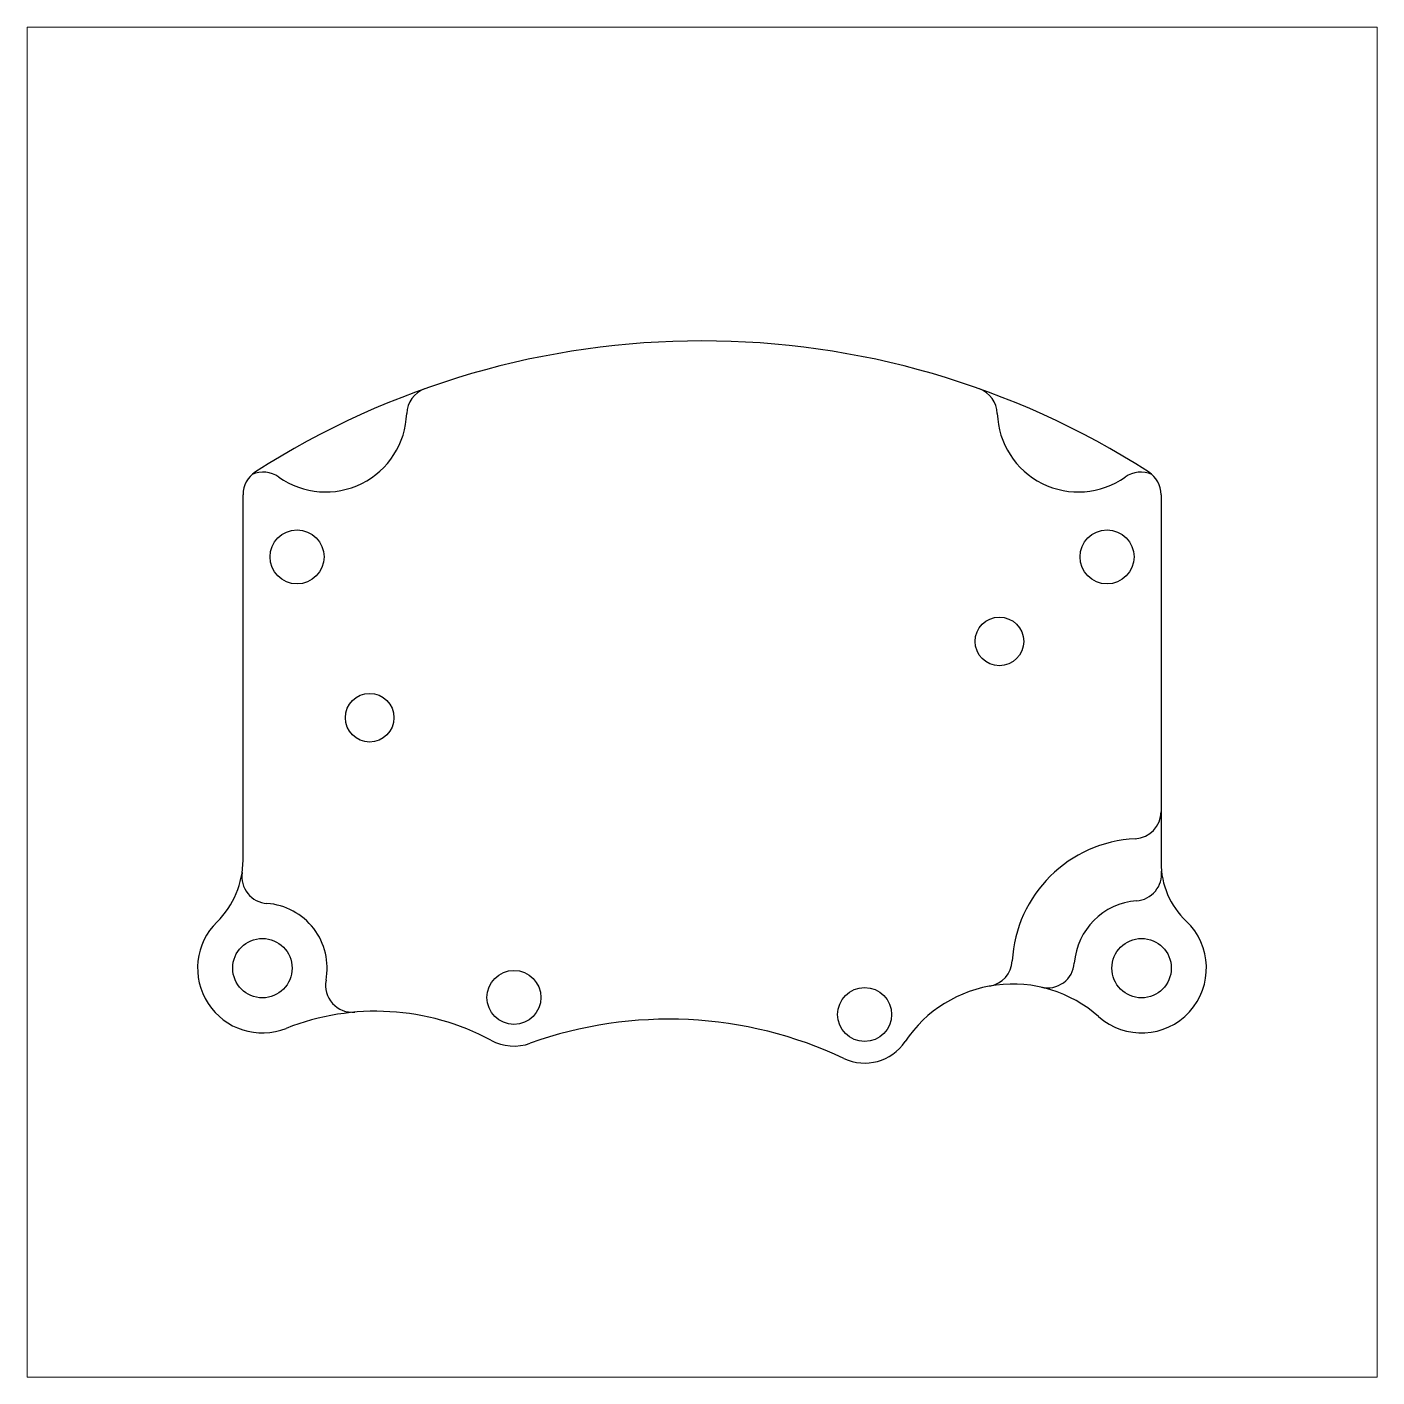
# Model space of a CAD drawing. Header units: millimetres. Extents: x -12.5 to 12.5, y -12.5 to 12.5.
import ezdxf

# ---------------------------------------------------------------- set-up
doc = ezdxf.new("R2010")
doc.units = ezdxf.units.MM
doc.header["$MEASUREMENT"] = 0
doc.layers.add('layer 1', color=7, linetype='Continuous')

msp = doc.modelspace()

# ---------------------------------------------------------------- linework, layer by layer
at = {"layer": 'layer 1', "color": 250, "lineweight": 20}
msp.add_lwpolyline([(-12.5, -12.5), (12.5, -12.5), (12.5, 12.5), (-12.5, 12.5), (-12.5, -12.5)], close=True, dxfattribs=at)
at = {"layer": 'layer 1', "lineweight": 25}
for points in [[(8.2703, 4.2595), (3.2319, 7.4966), (-3.2319, 7.4966), (-8.2703, 4.2595)], [(-5.1372, 5.7991), (-5.3311, 5.73), (-5.4628, 5.5492), (-5.4691, 5.3435)], [(5.4691, 5.3435), (5.4628, 5.5492), (5.3311, 5.73), (5.1372, 5.7991)], [(-8.2703, 4.2595), (-8.4134, 4.1675), (-8.5, 4.009), (-8.5, 3.8388)], [(-7.8357, 4.1657), (-7.9808, 4.2686), (-8.1698, 4.2866), (-8.3317, 4.2129)], [(8.3317, 4.2129), (8.1698, 4.2866), (7.9808, 4.2686), (7.8357, 4.1657)], [(8.5, 3.8388), (8.5, 4.009), (8.4134, 4.1675), (8.2703, 4.2595)], [(-8.5, -2.9278), (-8.5, -2.9278), (-8.5, 3.8388), (-8.5, 3.8388)], [(8.5, 3.8388), (8.5, 3.8388), (8.5, -2.9703), (8.5, -2.9703)], [(8.0243, -2.5311), (8.2907, -2.5182), (8.5, -2.2984), (8.5, -2.0317)], [(8.0243, -2.5311), (6.7965, -2.5908), (5.8123, -3.5687), (5.7445, -4.7961)], [(-8.9805, -4.0709), (-8.6732, -3.77), (-8.5, -3.3579), (-8.5, -2.9278)], [(8.5, -2.9703), (8.5, -3.3816), (8.6689, -3.7749), (8.9672, -4.0581)], [(8.0484, -3.6817), (7.4319, -3.7275), (6.9415, -4.217), (6.8945, -4.8334)], [(5.3331, -5.2608), (5.5614, -5.2201), (5.7318, -5.0277), (5.7445, -4.7961)], [(-3.9089, -6.2639), (-5.0779, -5.6352), (-6.4648, -5.5547), (-7.6987, -6.0438)], [(2.6281, -6.6012), (0.8063, -5.741), (-1.2825, -5.6394), (-3.1792, -6.3186)], [(-3.9089, -6.2639), (-3.6844, -6.3847), (-3.4192, -6.4045), (-3.1792, -6.3186)], [(2.6281, -6.6012), (3.0309, -6.7914), (3.5123, -6.6582), (3.7602, -6.2881)]]:
    msp.add_open_spline(points, degree=3, dxfattribs=at)
for points, knots in [([(-7.8357, 4.1657), (-7.3848, 3.8462), (-6.7948, 3.8005), (-6.3001, 4.0467), (-6.3001, 4.0467), (-5.8054, 4.2929), (-5.4861, 4.7912), (-5.4691, 5.3435)], [0, 0, 0, 0, 0.3333333, 0.3333333, 0.3333333, 0.3333333, 1, 1, 1, 1]), ([(5.4691, 5.3435), (5.4861, 4.7912), (5.8054, 4.2929), (6.3001, 4.0467), (6.3001, 4.0467), (6.7948, 3.8005), (7.3848, 3.8462), (7.8357, 4.1657)], [0, 0, 0, 0, 0.3333333, 0.3333333, 0.3333333, 0.3333333, 1, 1, 1, 1]), ([(-7, 2.6873), (-7, 2.9635), (-7.2239, 3.1873), (-7.5, 3.1873), (-7.5, 3.1873), (-7.7761, 3.1873), (-8, 2.9635), (-8, 2.6873), (-8, 2.6873), (-8, 2.4112), (-7.7761, 2.1873), (-7.5, 2.1873), (-7.5, 2.1873), (-7.2239, 2.1873), (-7, 2.4112), (-7, 2.6873)], [0, 0, 0, 0, 0.2, 0.2, 0.2, 0.2, 0.4, 0.4, 0.4, 0.4, 0.6, 0.6, 0.6, 0.6, 1, 1, 1, 1]), ([(8, 2.6873), (8, 2.9635), (7.7761, 3.1873), (7.5, 3.1873), (7.5, 3.1873), (7.2239, 3.1873), (7, 2.9635), (7, 2.6873), (7, 2.6873), (7, 2.4112), (7.2239, 2.1873), (7.5, 2.1873), (7.5, 2.1873), (7.7761, 2.1873), (8, 2.4112), (8, 2.6873)], [0, 0, 0, 0, 0.2, 0.2, 0.2, 0.2, 0.4, 0.4, 0.4, 0.4, 0.6, 0.6, 0.6, 0.6, 1, 1, 1, 1]), ([(5.9579, 1.1217), (5.9579, 1.3702), (5.7564, 1.5717), (5.5079, 1.5717), (5.5079, 1.5717), (5.2594, 1.5717), (5.0579, 1.3702), (5.0579, 1.1217), (5.0579, 1.1217), (5.0579, 0.8732), (5.2594, 0.6717), (5.5079, 0.6717), (5.5079, 0.6717), (5.7564, 0.6717), (5.9579, 0.8732), (5.9579, 1.1217)], [0, 0, 0, 0, 0.2, 0.2, 0.2, 0.2, 0.4, 0.4, 0.4, 0.4, 0.6, 0.6, 0.6, 0.6, 1, 1, 1, 1]), ([(-5.7049, -0.2909), (-5.7049, -0.0423), (-5.9064, 0.1591), (-6.1549, 0.1591), (-6.1549, 0.1591), (-6.4034, 0.1591), (-6.6049, -0.0423), (-6.6049, -0.2909), (-6.6049, -0.2909), (-6.6049, -0.5394), (-6.4034, -0.7409), (-6.1549, -0.7409), (-6.1549, -0.7409), (-5.9064, -0.7409), (-5.7049, -0.5394), (-5.7049, -0.2909)], [0, 0, 0, 0, 0.2, 0.2, 0.2, 0.2, 0.4, 0.4, 0.4, 0.4, 0.6, 0.6, 0.6, 0.6, 1, 1, 1, 1]), ([(-8.5169, -3.1599), (-8.5371, -3.2976), (-8.499, -3.4375), (-8.4117, -3.5459), (-8.4117, -3.5459), (-8.3245, -3.6543), (-8.196, -3.7215), (-8.0571, -3.7312)], [0, 0, 0, 0, 0.3333333, 0.3333333, 0.3333333, 0.3333333, 1, 1, 1, 1]), ([(8.0484, -3.6817), (8.1834, -3.6717), (8.3086, -3.6073), (8.3954, -3.5033), (8.3954, -3.5033), (8.4821, -3.3993), (8.5229, -3.2645), (8.5085, -3.1299)], [0, 0, 0, 0, 0.3333333, 0.3333333, 0.3333333, 0.3333333, 1, 1, 1, 1]), ([(-6.962, -5.1523), (-6.898, -4.8155), (-6.9811, -4.4674), (-7.1904, -4.1958), (-7.1904, -4.1958), (-7.3997, -3.9242), (-7.7151, -3.7551), (-8.0571, -3.7312)], [0, 0, 0, 0, 0.3333333, 0.3333333, 0.3333333, 0.3333333, 1, 1, 1, 1]), ([(-8.9805, -4.0709), (-9.3888, -4.4707), (-9.4585, -5.1029), (-9.1472, -5.5821), (-9.1472, -5.5821), (-8.8358, -6.0612), (-8.2299, -6.2544), (-7.6987, -6.0438)], [0, 0, 0, 0, 0.3333333, 0.3333333, 0.3333333, 0.3333333, 1, 1, 1, 1]), ([(7.3454, -5.8267), (7.8355, -6.2607), (8.5829, -6.2218), (9.0253, -5.7393), (9.0253, -5.7393), (9.4678, -5.2568), (9.4419, -4.5088), (8.9672, -4.0581)], [0, 0, 0, 0, 0.3333333, 0.3333333, 0.3333333, 0.3333333, 1, 1, 1, 1]), ([(-7.5909, -4.9283), (-7.5909, -4.6245), (-7.8371, -4.3783), (-8.1409, -4.3783), (-8.1409, -4.3783), (-8.4447, -4.3783), (-8.6909, -4.6245), (-8.6909, -4.9283), (-8.6909, -4.9283), (-8.6909, -5.232), (-8.4447, -5.4783), (-8.1409, -5.4783), (-8.1409, -5.4783), (-7.8371, -5.4783), (-7.5909, -5.232), (-7.5909, -4.9283)], [0, 0, 0, 0, 0.2, 0.2, 0.2, 0.2, 0.4, 0.4, 0.4, 0.4, 0.6, 0.6, 0.6, 0.6, 1, 1, 1, 1]), ([(8.6909, -4.9283), (8.6909, -4.6245), (8.4447, -4.3783), (8.1409, -4.3783), (8.1409, -4.3783), (7.8371, -4.3783), (7.5909, -4.6245), (7.5909, -4.9283), (7.5909, -4.9283), (7.5909, -5.232), (7.8371, -5.4783), (8.1409, -5.4783), (8.1409, -5.4783), (8.4447, -5.4783), (8.6909, -5.232), (8.6909, -4.9283)], [0, 0, 0, 0, 0.2, 0.2, 0.2, 0.2, 0.4, 0.4, 0.4, 0.4, 0.6, 0.6, 0.6, 0.6, 1, 1, 1, 1]), ([(-2.9826, -5.4713), (-2.9826, -5.1951), (-3.2064, -4.9713), (-3.4826, -4.9713), (-3.4826, -4.9713), (-3.7587, -4.9713), (-3.9826, -5.1951), (-3.9826, -5.4713), (-3.9826, -5.4713), (-3.9826, -5.7474), (-3.7587, -5.9713), (-3.4826, -5.9713), (-3.4826, -5.9713), (-3.2064, -5.9713), (-2.9826, -5.7474), (-2.9826, -5.4713)], [0, 0, 0, 0, 0.2, 0.2, 0.2, 0.2, 0.4, 0.4, 0.4, 0.4, 0.6, 0.6, 0.6, 0.6, 1, 1, 1, 1]), ([(6.2853, -5.283), (6.4271, -5.3152), (6.5759, -5.284), (6.6929, -5.1977), (6.6929, -5.1977), (6.8099, -5.1113), (6.8835, -4.9783), (6.8945, -4.8334)], [0, 0, 0, 0, 0.3333333, 0.3333333, 0.3333333, 0.3333333, 1, 1, 1, 1]), ([(-6.962, -5.1523), (-6.9912, -5.3061), (-6.9468, -5.4647), (-6.8418, -5.5808), (-6.8418, -5.5808), (-6.7369, -5.697), (-6.5837, -5.7573), (-6.4277, -5.7438)], [0, 0, 0, 0, 0.3333333, 0.3333333, 0.3333333, 0.3333333, 1, 1, 1, 1]), ([(7.3454, -5.8267), (6.8268, -5.3675), (6.135, -5.1547), (5.448, -5.2431), (5.448, -5.2431), (4.7609, -5.3316), (4.1456, -5.7125), (3.7602, -6.2881)], [0, 0, 0, 0, 0.3333333, 0.3333333, 0.3333333, 0.3333333, 1, 1, 1, 1]), ([(3.5123, -5.7873), (3.5123, -5.5112), (3.2885, -5.2873), (3.0123, -5.2873), (3.0123, -5.2873), (2.7362, -5.2873), (2.5123, -5.5112), (2.5123, -5.7873), (2.5123, -5.7873), (2.5123, -6.0635), (2.7362, -6.2873), (3.0123, -6.2873), (3.0123, -6.2873), (3.2885, -6.2873), (3.5123, -6.0635), (3.5123, -5.7873)], [0, 0, 0, 0, 0.2, 0.2, 0.2, 0.2, 0.4, 0.4, 0.4, 0.4, 0.6, 0.6, 0.6, 0.6, 1, 1, 1, 1])]:
    msp.add_open_spline(points, degree=3, knots=knots, dxfattribs=at)

doc.saveas('drawing.dxf')
